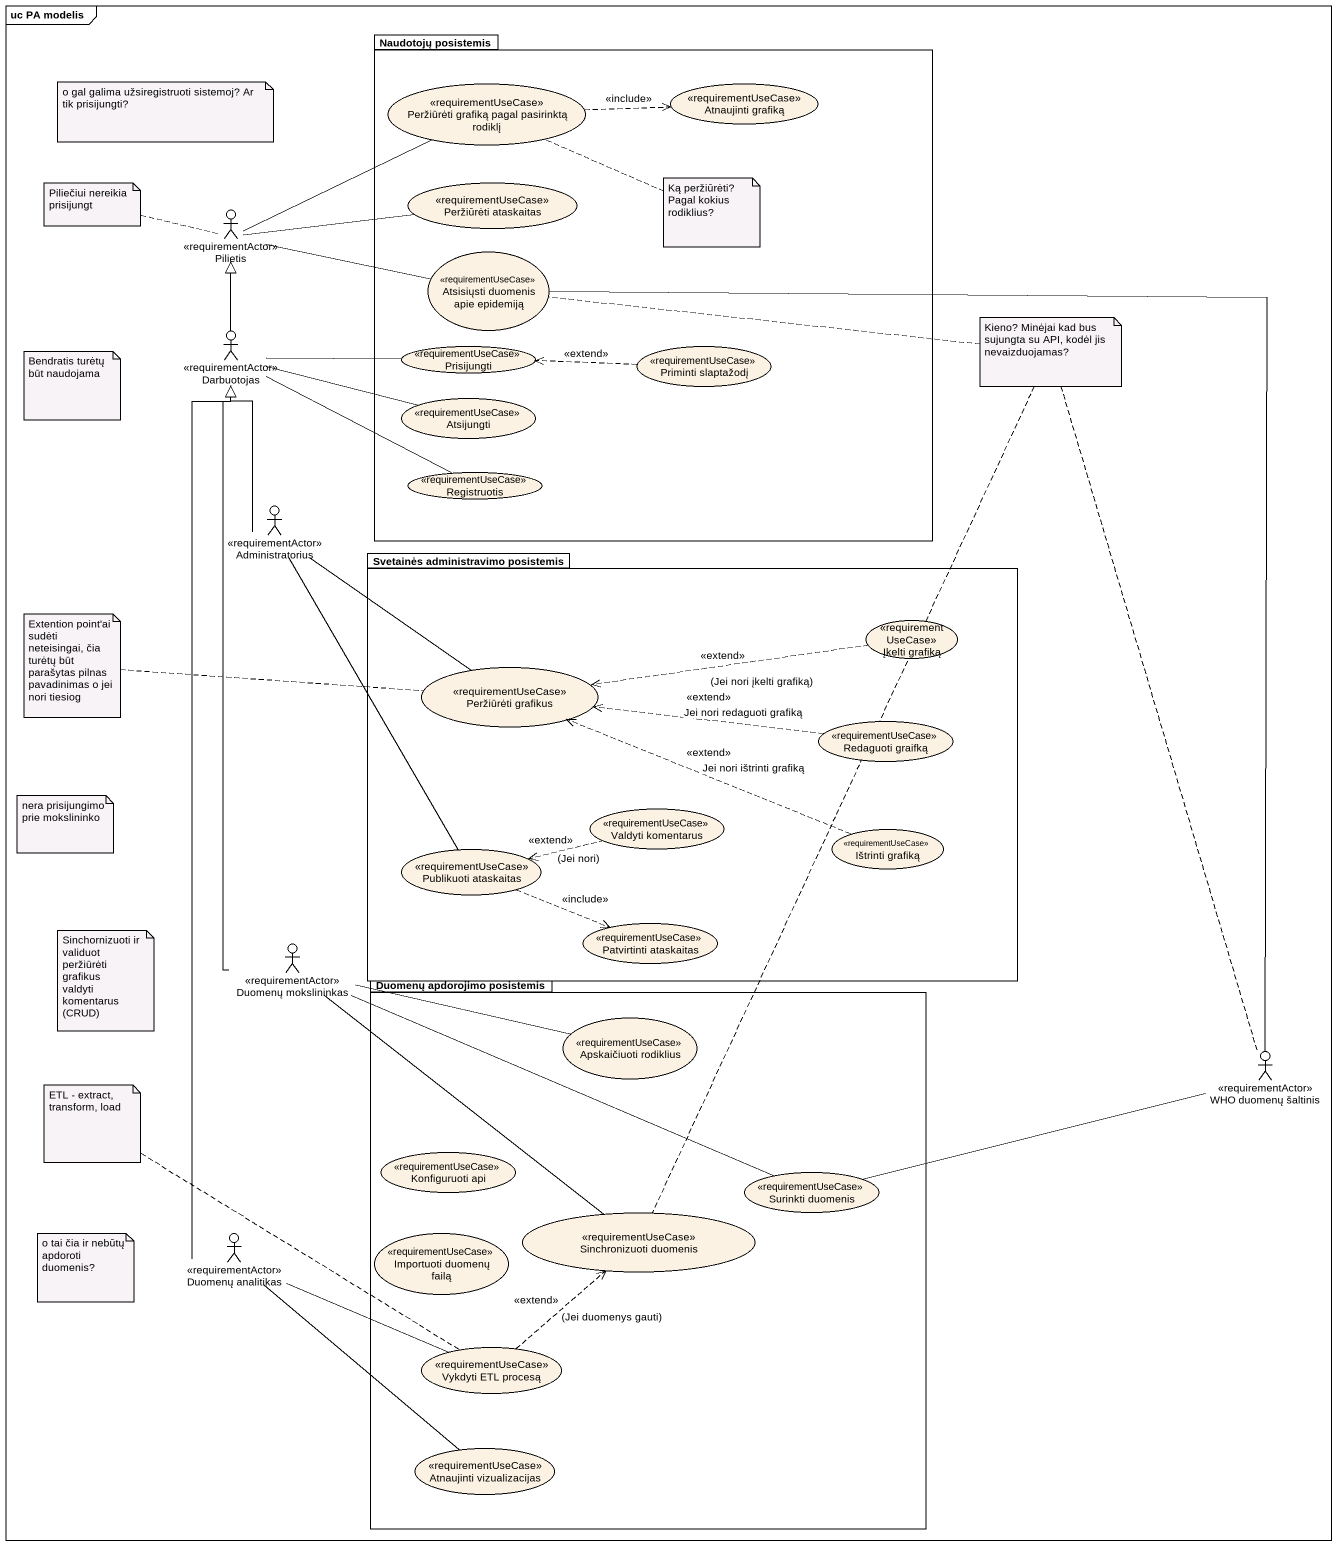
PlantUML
@startuml
mainframe uc PA modelis
package "Naudotojų posistemis" as Naudotojų_posistemis {
  usecase "Peržiūrėti grafiką pagal pasirinktą rodiklį" as Peržiūrėti_grafiką_pagal <<requirementUseCase>>
  usecase "Atnaujinti grafiką" as Atnaujinti_grafiką <<requirementUseCase>>
  usecase "Peržiūrėti ataskaitas" as Peržiūrėti_ataskaitas <<requirementUseCase>>
  usecase "Atsisiųsti duomenis apie epidemiją" as Atsisiųsti_duomenis_apie <<requirementUseCase>>
  usecase Prisijungti <<requirementUseCase>>
  usecase "Priminti slaptažodį" as Priminti_slaptažodį <<requirementUseCase>>
  usecase Atsijungti <<requirementUseCase>>
  usecase Registruotis <<requirementUseCase>>
}
actor Pilietis <<requirementActor>>
actor Darbuotojas <<requirementActor>>
actor Administratorius <<requirementActor>>
package "Svetainės administravimo posistemis" as Svetainės_administravimo {
  usecase "Įkelti grafiką" as Įkelti_grafiką <<requirementUseCase>>
  usecase "Peržiūrėti grafikus" as Peržiūrėti_grafikus <<requirementUseCase>>
  usecase "Redaguoti graifką" as Redaguoti_graifką <<requirementUseCase>>
  usecase "Valdyti komentarus" as Valdyti_komentarus <<requirementUseCase>>
  usecase "Publikuoti ataskaitas" as Publikuoti_ataskaitas <<requirementUseCase>>
  usecase "Ištrinti grafiką" as Ištrinti_grafiką <<requirementUseCase>>
  usecase "Patvirtinti ataskaitas" as Patvirtinti_ataskaitas <<requirementUseCase>>
}
actor "Duomenų mokslininkas" as Duomenų_mokslininkas <<requirementActor>>
package "Duomenų apdorojimo posistemis" as Duomenų_apdorojimo {
  usecase "Apskaičiuoti rodiklius" as Apskaičiuoti_rodiklius <<requirementUseCase>>
  usecase "Konfiguruoti api" as Konfiguruoti_api <<requirementUseCase>>
  usecase "Surinkti duomenis" as Surinkti_duomenis <<requirementUseCase>>
  usecase "Sinchronizuoti duomenis" as Sinchronizuoti_duomenis <<requirementUseCase>>
  usecase "Importuoti duomenų failą" as Importuoti_duomenų_failą <<requirementUseCase>>
  usecase "Vykdyti ETL procesą" as Vykdyti_ETL_procesą <<requirementUseCase>>
  usecase "Atnaujinti vizualizacijas" as Atnaujinti_vizualizacijas <<requirementUseCase>>
}
actor "WHO duomenų šaltinis" as WHO_duomenų_šaltinis <<requirementActor>>
actor "Duomenų analitikas" as Duomenų_analitikas <<requirementActor>>
Peržiūrėti_grafiką_pagal .right.> Atnaujinti_grafiką : <<include>>
Pilietis -right- Peržiūrėti_grafiką_pagal
Pilietis -right- Peržiūrėti_ataskaitas
Pilietis -right- Atsisiųsti_duomenis_apie
Atsisiųsti_duomenis_apie -- WHO_duomenų_šaltinis
Darbuotojas -up-|> Pilietis
Darbuotojas -right- Prisijungti
Darbuotojas -right- Atsijungti
Darbuotojas -right- Registruotis
Priminti_slaptažodį .left.> Prisijungti : <<extend>>
Administratorius -up-|> Darbuotojas
Administratorius -- Peržiūrėti_grafikus
Administratorius -- Publikuoti_ataskaitas
Įkelti_grafiką .left.> Peržiūrėti_grafikus : <<extend>>\n(Jei nori įkelti grafiką)
Redaguoti_graifką .left.> Peržiūrėti_grafikus : <<extend>>\nJei nori redaguoti grafiką
Valdyti_komentarus .left.> Publikuoti_ataskaitas : <<extend>>\n(Jei nori)
Publikuoti_ataskaitas .right.> Patvirtinti_ataskaitas : <<include>>
Ištrinti_grafiką .left.> Peržiūrėti_grafikus : <<extend>>\nJei nori ištrinti grafiką
Duomenų_mokslininkas -up-|> Darbuotojas
Duomenų_mokslininkas -right- Apskaičiuoti_rodiklius
Duomenų_mokslininkas -right- Surinkti_duomenis
Duomenų_mokslininkas -- Sinchronizuoti_duomenis
WHO_duomenų_šaltinis -left- Surinkti_duomenis
Duomenų_analitikas -up-|> Darbuotojas
Duomenų_analitikas -right- Vykdyti_ETL_procesą
Duomenų_analitikas -- Atnaujinti_vizualizacijas
Vykdyti_ETL_procesą .up.> Sinchronizuoti_duomenis : <<extend>>\n(Jei duomenys gauti)
note as N1
  o gal galima užsiregistruoti sistemoj? Ar tik prisijungti?
end note
note right of Peržiūrėti_grafiką_pagal : Ką peržiūrėti? Pagal kokius rodiklius?
note left of Pilietis : Piliečiui nereikia prisijungt
note as N4
  Bendratis turėtų būt naudojama
end note
note as N5
  Kieno? Minėjai kad bus sujungta su API, kodėl jis nevaizduojamas?
end note
N5 .. Atsisiųsti_duomenis_apie
N5 .. WHO_duomenų_šaltinis
N5 .. Sinchronizuoti_duomenis
note left of Peržiūrėti_grafikus : Extention point'ai sudėti neteisingai, čia turėtų būt parašytas pilnas pavadinimas o jei nori tiesiog
note as N7
  nera prisijungimo prie mokslininko
end note
note as N8
  Sinchornizuoti ir validuot
  peržiūrėti grafikus
  valdyti komentarus (CRUD)
end note
note top of Vykdyti_ETL_procesą : ETL - extract, transform, load
note as N10
  o tai čia ir nebūtų apdoroti duomenis?
end note
@enduml
